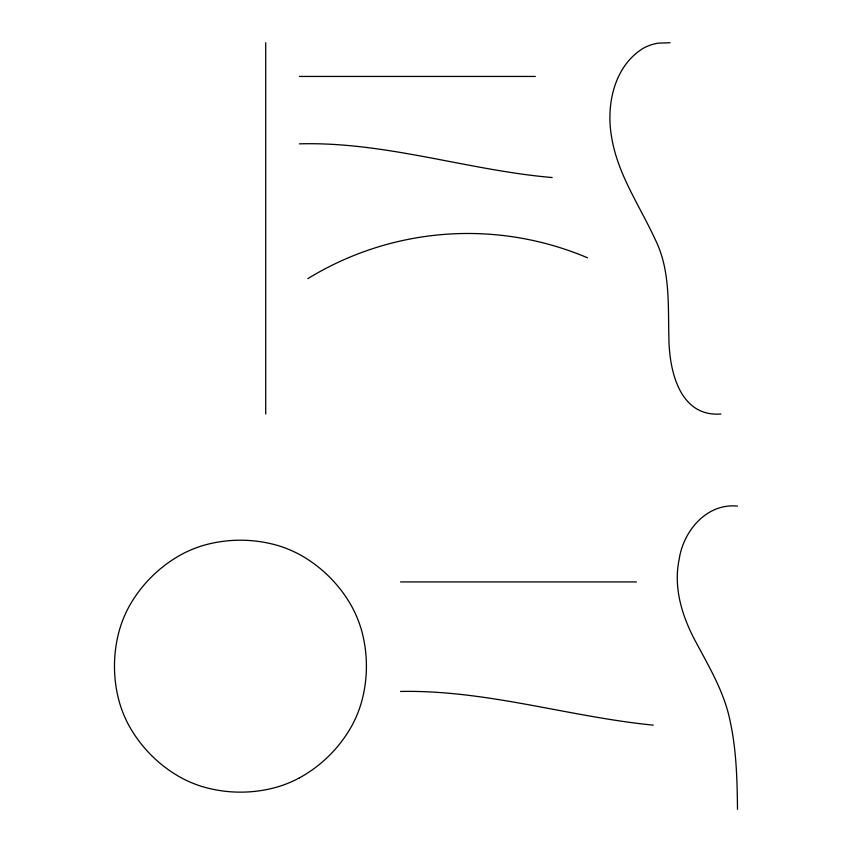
<?xml version="1.0" encoding="UTF-8"?>
<svg xmlns="http://www.w3.org/2000/svg" width="852" height="852" viewBox="0 0 852 852"><rect width="100%" height="100%" fill="white"/><g stroke="black" fill="none" stroke-linecap="round" stroke-linejoin="round"><path stroke-width="1.28" d="M299.137 778.046C321.066 766.129 339.533 747.854 351.684 726.064A116.777 116.777 0 0 0 361.014 703.837C368.064 679.864 368.213 653.857 361.408 629.809A116.777 116.777 0 0 0 352.313 607.487C340.395 585.558 322.12 567.091 300.33 554.94A116.777 116.777 0 0 0 278.103 545.61C254.13 538.56 228.123 538.411 204.075 545.216A116.777 116.777 0 0 0 181.753 554.311C159.825 566.229 141.357 584.504 129.206 606.294A116.777 116.777 0 0 0 119.876 628.52C112.815 652.494 112.677 678.501 119.482 702.549A116.777 116.777 0 0 0 128.577 724.871C140.495 746.799 158.77 765.266 180.56 777.418A116.777 116.777 0 0 0 202.787 786.747C226.76 793.808 252.767 793.947 276.815 787.141A116.777 116.777 0 0 0 299.137 778.046M737.502 506.109C706.798 502.957 683.411 530.86 679.225 559.061C672.995 587.986 682.441 617.38 696.222 642.674C709.822 668.085 724.828 693.443 730.324 722.123C736.49 750.782 737.161 780.208 737.502 809.4M299.414 76.446L535.312 76.446M400.515 581.927L636.412 581.927M400.515 691.451C486.141 689.747 568.635 716.745 653.26 725.148M299.414 143.85C385.253 141.453 467.482 170.23 552.16 177.546M720.888 413.997C678.969 417.267 669.012 369.182 668.884 337.019C667.989 304.26 670.322 269.86 655.273 239.604C639.767 205.811 617.519 174.255 611.555 136.821C606.028 105.147 613.909 66.669 642.791 48.553A45.156 45.156 0 0 1 658.191 43.154L670.109 42.749M265.717 42.749L265.717 413.997M307.838 278.636A306.315 306.315 0 0 1 587.55 257.815"/></g></svg>
